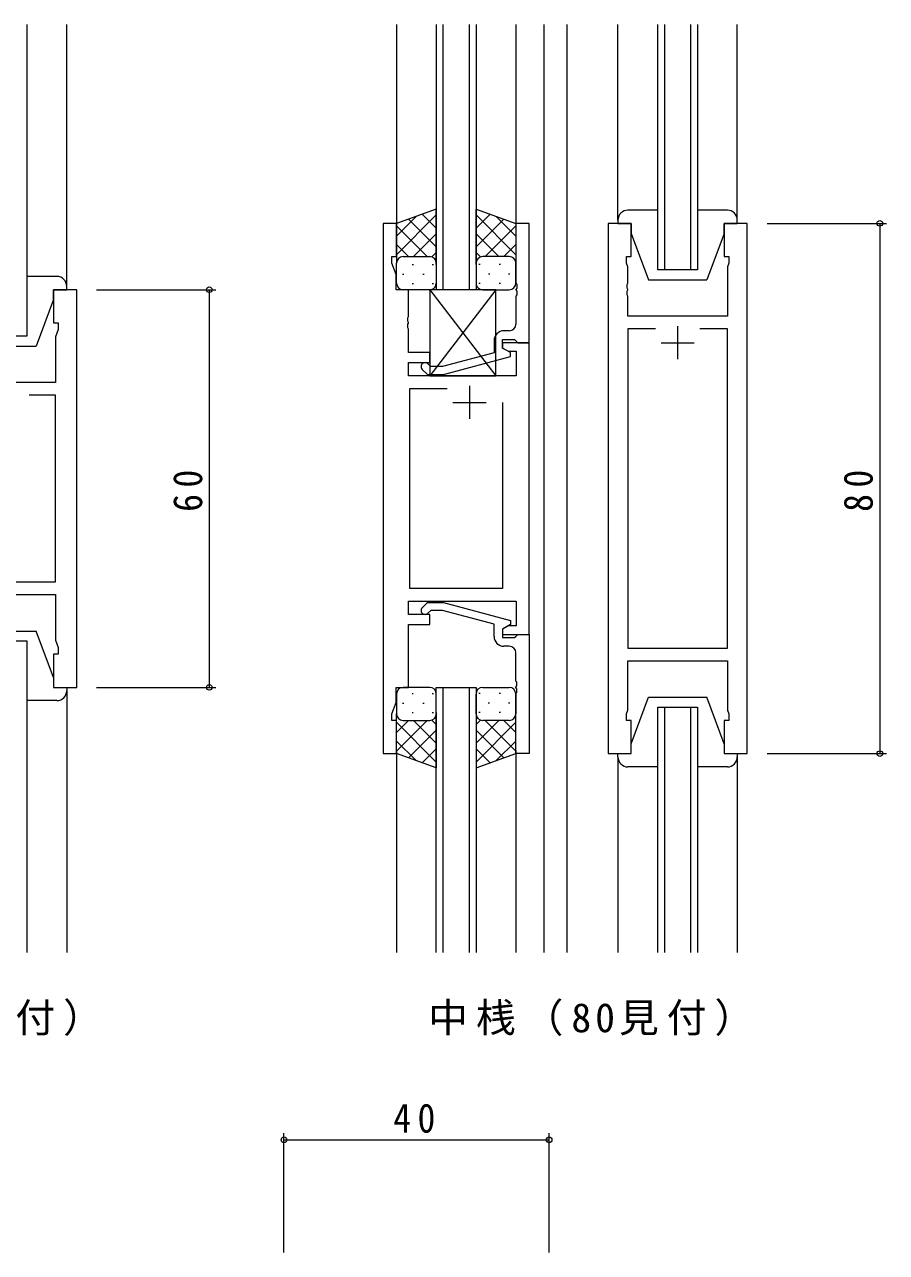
# Model space of a CAD drawing. Units: millimetres on the paper. Extents: x -420 to 373, y -297 to 267.
# Drawn here: x -124.1 to 5.9, y -15.7 to 169.5 of the extents above; entities that cross this region are included whole.
import ezdxf

# ---------------------------------------------------------------- set-up
doc = ezdxf.new("R2010")
doc.units = ezdxf.units.MM
doc.layers.add('0-2_USER1', color=3, linetype='Continuous')
for name, color, linetype, lineweight in [('0-3_YKK_11', 7, 'Continuous', 9), ('0-4_YKK_12', 2, 'Continuous', 9), ('0-5_YKK_13', 4, 'Continuous', 9), ('0-7_YKK_D', 6, 'Continuous', 9)]:
    doc.layers.add(name, color=color, linetype=linetype, lineweight=lineweight)
doc.styles.add('ＭＳ ゴシック', font='')
doc.styles.get('ＭＳ ゴシック').set_extended_font_data('MS Gothic')

msp = doc.modelspace()

# ---------------------------------------------------------------- linework, layer by layer
at = {"layer": '0-3_YKK_11'}
for p, q in [((-67.969, 139.544), (-69.969, 139.544)), ((-69.969, 139.544), (-69.969, 59.544)), ((-67.969, 134.544), (-67.969, 139.544)), ((-49.967, 139.544), (-49.967, 130.503)), ((-47.967, 139.544), (-49.967, 139.544)), ((-47.967, 121.544), (-47.967, 139.544)), ((-32.567, 139.544), (-36.067, 139.544)), ((-36.067, 139.544), (-36.067, 59.544)), ((-32.567, 134.544), (-32.567, 139.544)), ((-18.567, 139.544), (-18.567, 134.544)), ((-15.067, 139.544), (-18.567, 139.544)), ((-15.067, 59.544), (-15.067, 139.544)), ((-68.669, 134.544), (-67.969, 134.544)), ((-68.669, 133.544), (-68.669, 134.544)), ((-68.039, 131.813), (-68.669, 133.544)), ((-33.267, 134.544), (-32.567, 134.544)), ((-33.267, 133.544), (-33.267, 134.544)), ((-33.067, 132.995), (-33.267, 133.544)), ((-18.567, 134.544), (-17.867, 134.544)), ((-17.867, 133.544), (-18.067, 132.995)), ((-17.867, 134.544), (-17.867, 133.544)), ((-68.039, 129.544), (-68.039, 131.813)), ((-33.067, 130.503), (-33.067, 132.995)), ((-18.067, 132.995), (-18.067, 125.544)), ((-49.967, 130.503), (-49.847, 130.319)), ((-49.847, 129.769), (-49.967, 129.586)), ((-49.847, 130.319), (-49.847, 129.769)), ((-33.187, 130.319), (-33.067, 130.503)), ((-33.187, 129.769), (-33.187, 130.319)), ((-33.067, 129.586), (-33.187, 129.769)), ((-119.717, 129.544), (-119.717, 124.544)), ((-116.217, 129.544), (-119.717, 129.544)), ((-116.217, 69.544), (-116.217, 129.544)), ((-66.169, 129.544), (-68.039, 129.544)), ((-66.169, 125.502), (-66.169, 129.544)), ((-49.967, 129.586), (-49.967, 129.503)), ((-49.967, 129.503), (-49.847, 129.319)), ((-49.847, 128.769), (-49.967, 128.586)), ((-49.967, 128.586), (-49.967, 124.344)), ((-49.847, 129.319), (-49.847, 128.769)), ((-33.187, 129.319), (-33.067, 129.503)), ((-33.187, 128.769), (-33.187, 129.319)), ((-33.067, 128.586), (-33.187, 128.769)), ((-33.067, 129.503), (-33.067, 129.586)), ((-33.067, 125.544), (-33.067, 128.586)), ((-119.717, 124.544), (-119.017, 124.544)), ((-119.017, 124.544), (-119.017, 123.544)), ((-66.289, 125.319), (-66.169, 125.502)), ((-66.289, 124.769), (-66.289, 125.319)), ((-66.169, 124.586), (-66.289, 124.769)), ((-66.289, 124.319), (-66.169, 124.502)), ((-66.289, 123.769), (-66.289, 124.319)), ((-66.169, 124.502), (-66.169, 124.586)), ((-18.067, 125.544), (-33.067, 125.544)), ((-119.017, 123.544), (-119.417, 122.445)), ((-119.417, 122.445), (-119.417, 115.544)), ((-66.169, 123.586), (-66.289, 123.769)), ((-66.169, 120.044), (-66.169, 123.586)), ((-50.967, 123.344), (-51.767, 123.344)), ((-33.067, 123.614), (-33.067, 75.474)), ((-28.917, 123.614), (-33.067, 123.614)), ((-28.917, 123.614), (-33.067, 123.614)), ((-25.567, 124.044), (-25.567, 119.044)), ((-18.067, 123.614), (-22.216, 123.614)), ((-18.067, 75.474), (-18.067, 123.614)), ((-53.267, 121.844), (-53.267, 120.024)), ((-51.969, 121.544), (-51.969, 120.744)), ((-47.969, 121.544), (-51.969, 121.544)), ((-51.969, 120.744), (-51.103, 120.244)), ((-51.967, 122.044), (-50.167, 122.044)), ((-51.967, 120.744), (-51.967, 122.044)), ((-50.767, 120.051), (-51.967, 120.744)), ((-50.167, 122.044), (-49.967, 121.844)), ((-49.967, 121.844), (-49.667, 121.544)), ((-49.667, 121.544), (-47.967, 121.544)), ((-47.969, 77.544), (-47.969, 121.544)), ((-28.067, 121.544), (-23.067, 121.544)), ((-62.969, 120.044), (-66.169, 120.044)), ((-62.969, 118.544), (-62.969, 120.044)), ((-53.267, 120.024), (-61.028, 117.944)), ((-60.87, 116.744), (-50.767, 119.451)), ((-51.103, 120.244), (-49.899, 120.244)), ((-50.767, 119.451), (-50.767, 120.051)), ((-49.899, 120.244), (-49.899, 116.544)), ((-66.169, 118.544), (-62.969, 118.544)), ((-66.169, 116.544), (-66.169, 118.544)), ((-64.091, 117.52), (-63.315, 116.744)), ((-63.315, 116.744), (-60.87, 116.744)), ((-62.818, 117.944), (-63.242, 118.369)), ((-61.028, 117.944), (-62.818, 117.944)), ((-119.417, 115.544), (-134.017, 115.544)), ((-49.899, 116.544), (-66.169, 116.544)), ((-56.969, 115.044), (-56.969, 110.044)), ((-119.417, 113.614), (-123.366, 113.614)), ((-119.417, 85.474), (-119.417, 113.614)), ((-65.969, 114.614), (-60.319, 114.614)), ((-65.969, 84.474), (-65.969, 114.614)), ((-59.469, 112.544), (-54.469, 112.544)), ((-51.969, 112.544), (-51.969, 84.474)), ((-51.969, 112.544), (-51.969, 84.474)), ((-134.017, 85.474), (-119.417, 85.474)), ((-134.017, 83.544), (-119.417, 83.544)), ((-119.417, 83.544), (-119.417, 76.643)), ((-51.969, 84.474), (-65.969, 84.474)), ((-66.169, 82.544), (-49.899, 82.544)), ((-66.169, 80.544), (-66.169, 82.544)), ((-64.089, 81.568), (-63.313, 82.344)), ((-63.313, 82.344), (-60.868, 82.344)), ((-60.868, 82.344), (-50.765, 79.637)), ((-49.899, 82.544), (-49.899, 78.844)), ((-62.969, 80.544), (-66.169, 80.544)), ((-62.816, 81.144), (-63.241, 80.72)), ((-62.969, 79.044), (-62.969, 80.544)), ((-61.026, 81.144), (-62.816, 81.144)), ((-53.265, 79.065), (-61.026, 81.144)), ((-66.169, 79.044), (-62.969, 79.044)), ((-66.169, 69.544), (-66.169, 79.044)), ((-53.265, 77.244), (-53.265, 79.065)), ((-51.103, 78.844), (-51.969, 78.344)), ((-51.969, 78.344), (-51.969, 77.544)), ((-50.765, 79.037), (-51.965, 78.344)), ((-51.965, 78.344), (-51.965, 77.044)), ((-49.899, 78.844), (-51.103, 78.844)), ((-50.765, 79.637), (-50.765, 79.037)), ((-119.417, 76.643), (-119.017, 75.544)), ((-51.969, 77.544), (-47.969, 77.544)), ((-51.965, 77.044), (-50.165, 77.044)), ((-50.165, 77.044), (-49.965, 77.244)), ((-49.965, 77.244), (-49.665, 77.544)), ((-49.665, 77.544), (-47.965, 77.544)), ((-47.965, 77.544), (-47.965, 59.544)), ((-119.717, 74.544), (-119.717, 69.544)), ((-119.017, 74.544), (-119.717, 74.544)), ((-119.017, 75.544), (-119.017, 74.544)), ((-50.965, 75.744), (-51.765, 75.744)), ((-49.965, 70.503), (-49.965, 74.744)), ((-33.067, 75.474), (-18.067, 75.474)), ((-33.067, 73.544), (-18.067, 73.544)), ((-33.067, 66.094), (-33.067, 73.544)), ((-18.067, 73.544), (-18.067, 66.094)), ((-49.845, 70.319), (-49.965, 70.503)), ((-119.717, 69.544), (-116.217, 69.544)), ((-68.039, 69.544), (-66.169, 69.544)), ((-68.039, 67.275), (-68.039, 69.544)), ((-49.965, 69.586), (-49.845, 69.769)), ((-49.965, 69.502), (-49.965, 69.586)), ((-49.845, 69.319), (-49.965, 69.502)), ((-49.965, 68.586), (-49.845, 68.769)), ((-49.965, 59.544), (-49.965, 68.586)), ((-49.845, 69.769), (-49.845, 70.319)), ((-49.845, 68.769), (-49.845, 69.319)), ((-68.669, 65.544), (-68.039, 67.275)), ((-68.669, 64.544), (-68.669, 65.544)), ((-33.267, 65.544), (-33.067, 66.094)), ((-33.267, 64.544), (-33.267, 65.544)), ((-18.067, 66.094), (-17.867, 65.544)), ((-17.867, 65.544), (-17.867, 64.544)), ((-67.969, 64.544), (-68.669, 64.544)), ((-67.969, 59.544), (-67.969, 64.544)), ((-32.567, 64.544), (-33.267, 64.544)), ((-32.567, 59.544), (-32.567, 64.544)), ((-18.567, 64.544), (-18.567, 59.544)), ((-17.867, 64.544), (-18.567, 64.544)), ((-69.969, 59.544), (-67.969, 59.544)), ((-47.965, 59.544), (-49.965, 59.544)), ((-36.067, 59.544), (-32.567, 59.544)), ((-18.567, 59.544), (-15.067, 59.544))]:
    msp.add_line(p, q, dxfattribs=at)
for centre, radius, start, end in [((-50.967, 124.344), 1, 270, 359.99998), ((-51.767, 121.844), 1.5, 90, 179.99998), ((-63.667, 117.944), 0.6, 44.99998, 225), ((-63.665, 81.144), 0.6, 134.99998, 315), ((-51.765, 77.244), 1.5, 180, 269.99998), ((-50.965, 74.744), 1, 0, 89.99998)]:
    msp.add_arc(centre, radius, start, end, dxfattribs=at)
at = {"layer": '0-4_YKK_12'}
for p, q in [((-123.717, 169.544), (-123.717, 122.544)), ((-117.717, 130.044), (-117.717, 169.544)), ((-67.972, 169.544), (-67.965, 139.044)), ((-61.965, 129.544), (-61.965, 169.544)), ((-60.965, 169.544), (-60.965, 129.544)), ((-56.965, 129.544), (-56.965, 169.544)), ((-55.965, 169.544), (-55.965, 129.544)), ((-49.975, 169.544), (-49.967, 139.044)), ((-45.767, 169.544), (-45.767, 29.544)), ((-42.267, 169.544), (-42.267, 29.544)), ((-34.567, 140.044), (-34.567, 169.544)), ((-28.567, 132.544), (-28.567, 169.544)), ((-27.567, 169.544), (-27.567, 132.544)), ((-23.567, 132.544), (-23.567, 169.544)), ((-22.567, 169.544), (-22.567, 132.544)), ((-16.567, 140.044), (-16.567, 169.544)), ((-22.567, 132.544), (-28.567, 132.544)), ((-123.717, 122.544), (-129.717, 122.544)), ((-129.717, 76.544), (-123.717, 76.544)), ((-123.717, 76.544), (-123.717, 29.544)), ((-117.717, 69.044), (-117.717, 29.544)), ((-61.972, 69.544), (-55.972, 69.544)), ((-61.972, 29.544), (-61.972, 69.544)), ((-60.972, 69.544), (-60.972, 29.544)), ((-56.972, 29.544), (-56.972, 69.544)), ((-55.972, 69.544), (-55.972, 29.544)), ((-28.567, 66.544), (-22.567, 66.544)), ((-28.567, 29.544), (-28.567, 66.544)), ((-27.567, 66.544), (-27.567, 29.544)), ((-23.567, 29.544), (-23.567, 66.544)), ((-22.567, 66.544), (-22.567, 29.544)), ((-67.97, 60.044), (-67.963, 29.544)), ((-49.972, 60.044), (-49.964, 29.544)), ((-34.567, 59.044), (-34.567, 29.544)), ((-16.567, 59.044), (-16.567, 29.544))]:
    msp.add_line(p, q, dxfattribs=at)
at = {"layer": '0-5_YKK_13'}
for p, q in [((-61.967, 141.687), (-67.967, 139.544)), ((-67.967, 134.812), (-61.967, 140.812)), ((-61.967, 138.821), (-64.079, 140.933)), ((-61.967, 133.323), (-61.967, 141.687)), ((-55.969, 141.687), (-49.969, 139.544)), ((-55.969, 133.323), (-55.969, 141.687)), ((-55.969, 138.821), (-53.857, 140.933)), ((-49.969, 134.812), (-55.969, 140.812)), ((-28.567, 141.544), (-33.067, 141.544)), ((-18.067, 141.544), (-22.567, 141.544)), ((-67.967, 137.641), (-65.006, 140.602)), ((-67.967, 139.544), (-67.967, 133.544)), ((-63.347, 134.544), (-67.967, 139.164)), ((-61.967, 135.993), (-66.163, 140.189)), ((-55.969, 135.993), (-51.773, 140.189)), ((-54.589, 134.544), (-49.969, 139.164)), ((-49.969, 137.641), (-52.929, 140.602)), ((-49.969, 139.544), (-49.969, 133.544)), ((-18.567, 138.044), (-18.567, 139.544)), ((-65.407, 134.544), (-61.967, 137.984)), ((-52.529, 134.544), (-55.969, 137.984)), ((-32.567, 138.044), (-29.967, 131.044)), ((-18.567, 138.044), (-21.167, 131.044)), ((-66.175, 134.544), (-67.967, 136.336)), ((-51.761, 134.544), (-49.969, 136.336)), ((-67.967, 130.544), (-67.967, 133.544)), ((-66.967, 134.544), (-63.367, 134.544)), ((-66.567, 134.544), (-62.967, 134.544)), ((-62.635, 134.488), (-61.967, 135.156)), ((-61.967, 133.544), (-61.967, 130.544)), ((-55.301, 134.488), (-55.969, 135.156)), ((-55.969, 133.544), (-55.969, 130.544)), ((-51.369, 134.544), (-54.969, 134.544)), ((-50.969, 134.544), (-54.569, 134.544)), ((-49.969, 130.544), (-49.969, 133.544)), ((-119.217, 131.544), (-123.717, 131.544)), ((-67.047, 131.908), (-66.847, 131.908)), ((-65.632, 133.323), (-65.432, 133.323)), ((-64.017, 131.908), (-63.817, 131.908)), ((-62.602, 133.323), (-62.402, 133.323)), ((-55.334, 133.323), (-55.534, 133.323)), ((-53.919, 131.908), (-54.119, 131.908)), ((-52.304, 133.323), (-52.504, 133.323)), ((-50.889, 131.908), (-51.089, 131.908)), ((-65.632, 130.493), (-65.432, 130.493)), ((-62.602, 130.493), (-62.402, 130.493)), ((-55.334, 130.493), (-55.534, 130.493)), ((-52.304, 130.493), (-52.504, 130.493)), ((-29.967, 131.044), (-21.167, 131.044)), ((-119.717, 128.044), (-122.317, 121.044)), ((-119.717, 128.044), (-119.717, 129.544)), ((-62.967, 129.544), (-66.967, 129.544)), ((-62.967, 129.544), (-62.967, 116.544)), ((-52.967, 129.544), (-62.967, 129.544)), ((-62.967, 129.544), (-52.967, 116.544)), ((-52.967, 129.544), (-62.967, 116.544)), ((-54.969, 129.544), (-50.969, 129.544)), ((-52.967, 116.544), (-52.967, 129.544)), ((-131.117, 121.044), (-122.317, 121.044)), ((-62.967, 116.544), (-52.967, 116.544)), ((-131.117, 78.044), (-122.317, 78.044)), ((-119.717, 71.044), (-122.317, 78.044)), ((-119.717, 71.044), (-119.717, 69.544)), ((-67.972, 68.544), (-67.972, 65.544)), ((-62.972, 69.544), (-66.972, 69.544)), ((-65.637, 68.596), (-65.437, 68.596)), ((-62.607, 68.596), (-62.407, 68.596)), ((-61.972, 65.544), (-61.972, 68.544)), ((-55.974, 65.544), (-55.974, 68.544)), ((-55.339, 68.596), (-55.539, 68.596)), ((-54.974, 69.544), (-50.974, 69.544)), ((-52.309, 68.596), (-52.509, 68.596)), ((-49.974, 68.544), (-49.974, 65.544)), ((-119.217, 67.544), (-123.717, 67.544)), ((-67.052, 67.181), (-66.852, 67.181)), ((-64.022, 67.181), (-63.822, 67.181)), ((-53.924, 67.181), (-54.124, 67.181)), ((-50.894, 67.181), (-51.094, 67.181)), ((-32.567, 61.044), (-29.967, 68.044)), ((-29.967, 68.044), (-21.167, 68.044)), ((-18.567, 61.044), (-21.167, 68.044)), ((-67.972, 59.544), (-67.972, 65.544)), ((-65.637, 65.766), (-65.437, 65.766)), ((-62.607, 65.766), (-62.407, 65.766)), ((-61.972, 65.766), (-61.972, 57.401)), ((-55.974, 65.766), (-55.974, 57.401)), ((-55.339, 65.766), (-55.539, 65.766)), ((-52.309, 65.766), (-52.509, 65.766)), ((-49.974, 59.544), (-49.974, 65.544)), ((-66.18, 64.544), (-67.972, 62.752)), ((-63.351, 64.544), (-67.972, 59.924)), ((-67.972, 64.276), (-61.972, 58.276)), ((-66.972, 64.544), (-63.372, 64.544)), ((-66.572, 64.544), (-62.972, 64.544)), ((-61.972, 63.096), (-66.168, 58.9)), ((-65.412, 64.544), (-61.972, 61.104)), ((-62.64, 64.601), (-61.972, 63.933)), ((-55.306, 64.601), (-55.974, 63.933)), ((-52.534, 64.544), (-55.974, 61.104)), ((-49.974, 64.276), (-55.974, 58.276)), ((-55.974, 63.096), (-51.778, 58.9)), ((-51.374, 64.544), (-54.974, 64.544)), ((-54.594, 64.544), (-49.974, 59.924)), ((-50.974, 64.544), (-54.574, 64.544)), ((-51.765, 64.544), (-49.974, 62.752)), ((-67.972, 61.448), (-65.011, 58.487)), ((-49.974, 61.448), (-52.934, 58.487)), ((-61.972, 57.401), (-67.972, 59.544)), ((-61.972, 60.267), (-64.083, 58.156)), ((-55.974, 60.267), (-53.862, 58.156)), ((-55.974, 57.401), (-49.974, 59.544)), ((-18.567, 61.044), (-18.567, 59.544)), ((-28.567, 57.544), (-33.067, 57.544)), ((-18.067, 57.544), (-22.567, 57.544))]:
    msp.add_line(p, q, dxfattribs=at)
for points in [[(-34.567, 140.044), (-34.567, 139.544), (-32.567, 139.544), (-32.567, 138.044)], [(-18.567, 139.544), (-16.567, 139.544), (-16.567, 140.044)], [(-119.717, 129.544), (-117.717, 129.544), (-117.717, 130.044)], [(-119.717, 69.544), (-117.717, 69.544), (-117.717, 69.044)], [(-34.567, 59.044), (-34.567, 59.544), (-32.567, 59.544), (-32.567, 61.044)], [(-18.567, 59.544), (-16.567, 59.544), (-16.567, 59.044)]]:
    msp.add_lwpolyline(points, dxfattribs=at)
for centre, radius, start, end in [((-33.067, 140.044), 1.5, 90, 180), ((-18.067, 140.044), 1.5, 0, 90), ((-66.967, 133.544), 1, 89.99998, 179.99998), ((-66.967, 133.544), 1, 89.99998, 179.99998), ((-62.967, 133.544), 1, 359.99998, 89.99998), ((-62.967, 133.544), 1, 359.99998, 89.99998), ((-54.969, 133.544), 1, 89.99998, 179.99998), ((-54.969, 133.544), 1, 89.99998, 179.99998), ((-50.969, 133.544), 1, 359.99998, 89.99998), ((-50.969, 133.544), 1, 359.99998, 89.99998), ((-119.217, 130.044), 1.5, 0, 90), ((-66.967, 130.544), 1, 179.99998, 269.99998), ((-62.967, 130.544), 1, 269.99998, 359.99998), ((-54.969, 130.544), 1, 179.99998, 269.99998), ((-50.969, 130.544), 1, 269.99998, 359.99998), ((-119.217, 69.044), 1.5, 270, 0), ((-66.972, 68.544), 1, 90, 180), ((-62.972, 68.544), 1, 0, 90), ((-54.974, 68.544), 1, 90, 180), ((-50.974, 68.544), 1, 0, 90), ((-66.972, 65.544), 1, 180, 270), ((-66.972, 65.544), 1, 180, 270), ((-62.972, 65.544), 1, 270, 0), ((-62.972, 65.544), 1, 270, 0), ((-54.974, 65.544), 1, 180, 270), ((-54.974, 65.544), 1, 180, 270), ((-50.974, 65.544), 1, 270, 0), ((-50.974, 65.544), 1, 270, 0), ((-33.067, 59.044), 1.5, 180, 270), ((-18.067, 59.044), 1.5, 270, 0)]:
    msp.add_arc(centre, radius, start, end, dxfattribs=at)
at = {"layer": '0-7_YKK_D'}
for p, q in [((-12.067, 139.544), (5.933, 139.544)), ((4.933, 139.544), (4.933, 59.544)), ((-113.217, 129.544), (-95.217, 129.544)), ((-96.217, 129.544), (-96.217, 69.544)), ((-113.217, 69.544), (-95.217, 69.544)), ((-12.067, 59.544), (5.933, 59.544)), ((-84.949, -15.709), (-84.949, 2.291)), ((-44.949, -15.709), (-44.949, 2.291)), ((-84.949, 1.291), (-44.949, 1.291))]:
    msp.add_line(p, q, dxfattribs=at)
for centre in [(4.933, 139.544), (-96.217, 129.544), (-96.217, 69.544), (4.933, 59.544), (-84.949, 1.291), (-44.949, 1.291)]:
    msp.add_circle(centre, 0.425, dxfattribs=at)

# ---------------------------------------------------------------- texts
at = {"layer": '0-2_USER1', "char_height": 4.399, "attachment_point": 7, "style": 'ＭＳ ゴシック'}
for s, insert in [('\\T1.2;中桟（60見付）', (-161.46, 16.941)), ('\\T1.2;中桟（80見付）', (-63.197, 16.941))]:
    msp.add_mtext(s, dxfattribs=dict(at, insert=insert))
at = {"layer": '0-7_YKK_D', "color": 3, "char_height": 4.399, "attachment_point": 7, "rotation": 90, "style": 'ＭＳ ゴシック'}
for s, insert in [('\\T1.36;\\W0.9;60', (-97.217, 96.024)), ('\\T1.36;\\W0.9;80', (3.933, 96.024))]:
    msp.add_mtext(s, dxfattribs=dict(at, insert=insert))
at = {"layer": '0-7_YKK_D', "color": 3, "insert": (-68.469, 2.291), "char_height": 4.399, "attachment_point": 7, "style": 'ＭＳ ゴシック'}
msp.add_mtext('\\T1.36;\\W0.9;40', dxfattribs=at)

doc.saveas('drawing.dxf')
